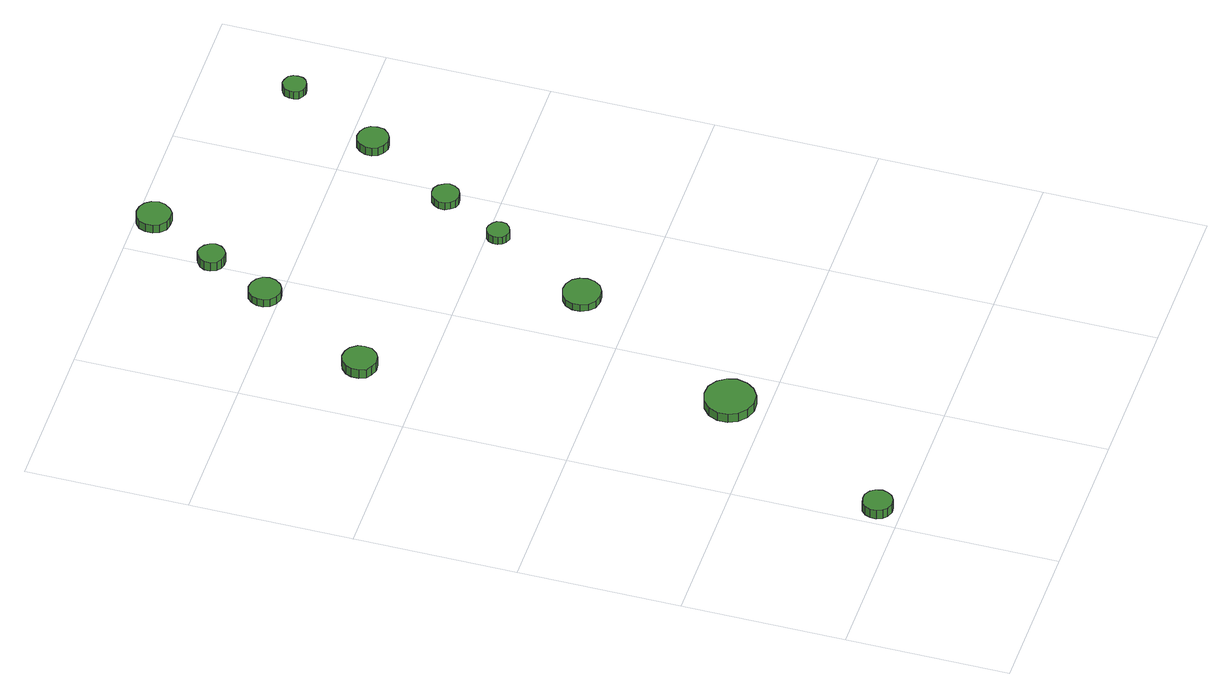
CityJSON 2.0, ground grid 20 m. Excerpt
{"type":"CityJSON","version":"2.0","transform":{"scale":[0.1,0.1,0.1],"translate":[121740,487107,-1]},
"CityObjects":{
"tree1":{"type":"SolitaryVegetationObject","attributes":{"function":"something"},"geometry":[{"type":"MultiSurface","lod":"1","boundaries":[[[0,1,2,3,4,5,6,7,8,9,10,11,12,13,14]],[[15,16,17,18,19,20,21,22,23,24,25,26,27,28,29]],[[0,29,28,1]],[[1,28,27,2]],[[2,27,26,3]],[[3,26,25,4]],[[4,25,24,5]],[[5,24,23,6]],[[6,23,22,7]],[[7,22,21,8]],[[8,21,20,9]],[[9,20,19,10]],[[10,19,18,11]],[[11,18,17,12]],[[12,17,16,13]],[[13,16,15,14]],[[14,15,29,0]]]}]},
"tree2":{"type":"SolitaryVegetationObject","attributes":{"function":"something"},"geometry":[{"type":"MultiSurface","lod":"1","boundaries":[[[30,31,32,33,34,35,36,37,38,39,40,41,42,43,44]],[[45,46,47,48,49,50,51,52,53,54,55,56,57,58,59]],[[30,59,58,31]],[[31,58,57,32]],[[32,57,56,33]],[[33,56,55,34]],[[34,55,54,35]],[[35,54,53,36]],[[36,53,52,37]],[[37,52,51,38]],[[38,51,50,39]],[[39,50,49,40]],[[40,49,48,41]],[[41,48,47,42]],[[42,47,46,43]],[[43,46,45,44]],[[44,45,59,30]]]}]},
"tree3":{"type":"SolitaryVegetationObject","attributes":{"function":"something"},"geometry":[{"type":"MultiSurface","lod":"1","boundaries":[[[60,61,62,63,64,65,66,67,68,69,70,71,72,73,74]],[[75,76,77,78,79,80,81,82,83,84,85,86,87,88,89]],[[60,89,88,61]],[[61,88,87,62]],[[62,87,86,63]],[[63,86,85,64]],[[64,85,84,65]],[[65,84,83,66]],[[66,83,82,67]],[[67,82,81,68]],[[68,81,80,69]],[[69,80,79,70]],[[70,79,78,71]],[[71,78,77,72]],[[72,77,76,73]],[[73,76,75,74]],[[74,75,89,60]]]}]},
"tree4":{"type":"SolitaryVegetationObject","attributes":{"function":"something"},"geometry":[{"type":"MultiSurface","lod":"1","boundaries":[[[90,91,92,93,94,95,96,97,98,99,100,101,102,103,104]],[[105,106,107,108,109,110,111,112,113,114,115,116,117,118,119]],[[90,119,118,91]],[[91,118,117,92]],[[92,117,116,93]],[[93,116,115,94]],[[94,115,114,95]],[[95,114,113,96]],[[96,113,112,97]],[[97,112,111,98]],[[98,111,110,99]],[[99,110,109,100]],[[100,109,108,101]],[[101,108,107,102]],[[102,107,106,103]],[[103,106,105,104]],[[104,105,119,90]]]}]},
"tree5":{"type":"SolitaryVegetationObject","attributes":{"function":"something"},"geometry":[{"type":"MultiSurface","lod":"1","boundaries":[[[120,121,122,123,124,125,126,127,128,129,130,131,132,133,134]],[[135,136,137,138,139,140,141,142,143,144,145,146,147,148,149]],[[120,149,148,121]],[[121,148,147,122]],[[122,147,146,123]],[[123,146,145,124]],[[124,145,144,125]],[[125,144,143,126]],[[126,143,142,127]],[[127,142,141,128]],[[128,141,140,129]],[[129,140,139,130]],[[130,139,138,131]],[[131,138,137,132]],[[132,137,136,133]],[[133,136,135,134]],[[134,135,149,120]]]}]},
"tree6":{"type":"SolitaryVegetationObject","attributes":{"function":"something"},"geometry":[{"type":"MultiSurface","lod":"1","boundaries":[[[150,151,152,153,154,155,156,157,158,159,160,161,162,163,164]],[[165,166,167,168,169,170,171,172,173,174,175,176,177,178,179]],[[150,179,178,151]],[[151,178,177,152]],[[152,177,176,153]],[[153,176,175,154]],[[154,175,174,155]],[[155,174,173,156]],[[156,173,172,157]],[[157,172,171,158]],[[158,171,170,159]],[[159,170,169,160]],[[160,169,168,161]],[[161,168,167,162]],[[162,167,166,163]],[[163,166,165,164]],[[164,165,179,150]]]}]},
"tree7":{"type":"SolitaryVegetationObject","attributes":{"function":"something"},"geometry":[{"type":"MultiSurface","lod":"1","boundaries":[[[180,181,182,183,184,185,186,187,188,189,190,191,192,193,194]],[[195,196,197,198,199,200,201,202,203,204,205,206,207,208,209]],[[180,209,208,181]],[[181,208,207,182]],[[182,207,206,183]],[[183,206,205,184]],[[184,205,204,185]],[[185,204,203,186]],[[186,203,202,187]],[[187,202,201,188]],[[188,201,200,189]],[[189,200,199,190]],[[190,199,198,191]],[[191,198,197,192]],[[192,197,196,193]],[[193,196,195,194]],[[194,195,209,180]]]}]},
"tree8":{"type":"SolitaryVegetationObject","attributes":{"function":"something"},"geometry":[{"type":"MultiSurface","lod":"1","boundaries":[[[210,211,212,213,214,215,216,217,218,219,220,221,222,223,224]],[[225,226,227,228,229,230,231,232,233,234,235,236,237,238,239]],[[210,239,238,211]],[[211,238,237,212]],[[212,237,236,213]],[[213,236,235,214]],[[214,235,234,215]],[[215,234,233,216]],[[216,233,232,217]],[[217,232,231,218]],[[218,231,230,219]],[[219,230,229,220]],[[220,229,228,221]],[[221,228,227,222]],[[222,227,226,223]],[[223,226,225,224]],[[224,225,239,210]]]}]},
"tree9":{"type":"SolitaryVegetationObject","attributes":{"function":"something"},"geometry":[{"type":"MultiSurface","lod":"1","boundaries":[[[240,241,242,243,244,245,246,247,248,249,250,251,252,253,254]],[[255,256,257,258,259,260,261,262,263,264,265,266,267,268,269]],[[240,269,268,241]],[[241,268,267,242]],[[242,267,266,243]],[[243,266,265,244]],[[244,265,264,245]],[[245,264,263,246]],[[246,263,262,247]],[[247,262,261,248]],[[248,261,260,249]],[[249,260,259,250]],[[250,259,258,251]],[[251,258,257,252]],[[252,257,256,253]],[[253,256,255,254]],[[254,255,269,240]]]}]},
"tree10":{"type":"SolitaryVegetationObject","attributes":{"function":"something"},"geometry":[{"type":"MultiSurface","lod":"1","boundaries":[[[270,271,272,273,274,275,276,277,278,279,280,281,282,283,284]],[[285,286,287,288,289,290,291,292,293,294,295,296,297,298,299]],[[270,299,298,271]],[[271,298,297,272]],[[272,297,296,273]],[[273,296,295,274]],[[274,295,294,275]],[[275,294,293,276]],[[276,293,292,277]],[[277,292,291,278]],[[278,291,290,279]],[[279,290,289,280]],[[280,289,288,281]],[[281,288,287,282]],[[282,287,286,283]],[[283,286,285,284]],[[284,285,299,270]]]}]},
"tree11":{"type":"SolitaryVegetationObject","attributes":{"function":"something"},"geometry":[{"type":"MultiSurface","lod":"1","boundaries":[[[300,301,302,303,304,305,306,307,308,309,310,311,312,313,314]],[[315,316,317,318,319,320,321,322,323,324,325,326,327,328,329]],[[300,329,328,301]],[[301,328,327,302]],[[302,327,326,303]],[[303,326,325,304]],[[304,325,324,305]],[[305,324,323,306]],[[306,323,322,307]],[[307,322,321,308]],[[308,321,320,309]],[[309,320,319,310]],[[310,319,318,311]],[[311,318,317,312]],[[312,317,316,313]],[[313,316,315,314]],[[314,315,329,300]]]}]}
},
"vertices":[
[39,27,24],[37,35,24],[33,41,24],[26,45,24],[19,45,24],[11,43,24],[6,38,24],[3,31,24],[3,24,24],[6,17,24],[11,12,24],[19,9,24],[26,10,24],[33,14,24],[37,20,24],[37,20,11],[33,14,11],[26,10,11],[19,9,11],[11,12,11],[6,17,11],[3,24,11],[3,31,11],[6,38,11],[11,43,11],[19,45,11],[26,45,11],[33,41,11],[37,35,11],[39,27,11],
[172,244,24],[169,256,24],[162,266,24],[151,273,24],[138,274,24],[126,270,24],[116,262,24],[111,250,24],[111,237,24],[116,226,24],[126,217,24],[138,213,24],[151,214,24],[162,221,24],[169,231,24],[169,231,11],[162,221,11],[151,214,11],[138,213,11],[126,217,11],[116,226,11],[111,237,11],[111,250,11],[116,262,11],[126,270,11],[138,274,11],[151,273,11],[162,266,11],[169,256,11],[172,244,11],
[107,678,18],[106,686,18],[100,694,18],[93,698,18],[84,699,18],[76,696,18],[69,690,18],[66,682,18],[66,673,18],[69,665,18],[76,660,18],[84,657,18],[93,658,18],[100,662,18],[106,669,18],[106,669,5],[100,662,5],[93,658,5],[84,657,5],[76,660,5],[69,665,5],[66,673,5],[66,682,5],[69,690,5],[76,696,5],[84,699,5],[93,698,5],[100,694,5],[106,686,5],[107,678,5],
[295,463,16],[293,472,16],[288,480,16],[279,485,16],[270,486,16],[260,483,16],[253,477,16],[249,468,16],[249,458,16],[253,449,16],[260,443,16],[270,440,16],[279,441,16],[288,446,16],[293,454,16],[293,454,6],[288,446,6],[279,441,6],[270,440,6],[260,443,6],[253,449,6],[249,458,6],[249,468,6],[253,477,6],[260,483,6],[270,486,6],[279,485,6],[288,480,6],[293,472,6],[295,463,6],
[190,819,16],[188,827,16],[183,833,16],[176,837,16],[168,838,16],[160,836,16],[154,830,16],[151,823,16],[151,815,16],[154,807,16],[160,802,16],[168,799,16],[176,800,16],[183,804,16],[188,811,16],[188,811,5],[183,804,5],[176,800,5],[168,799,5],[160,802,5],[154,807,5],[151,815,5],[151,823,5],[154,830,5],[160,836,5],[168,838,5],[176,837,5],[183,833,5],[188,827,5],[190,819,5],
[225,895,18],[223,902,18],[219,907,18],[213,911,18],[206,912,18],[200,909,18],[195,905,18],[192,899,18],[192,892,18],[195,885,18],[200,881,18],[206,879,18],[213,879,18],[219,883,18],[223,888,18],[223,888,5],[219,883,5],[213,879,5],[206,879,5],[200,881,5],[195,885,5],[192,892,5],[192,899,5],[195,905,5],[200,909,5],[206,912,5],[213,911,5],[219,907,5],[223,902,5],[225,895,5],
[359,587,16],[358,593,16],[354,597,16],[349,600,16],[344,601,16],[338,599,16],[334,595,16],[332,590,16],[332,584,16],[334,579,16],[338,575,16],[344,573,16],[349,574,16],[354,577,16],[358,581,16],[358,581,5],[354,577,5],[349,574,5],[344,573,5],[338,575,5],[334,579,5],[332,584,5],[332,590,5],[334,595,5],[338,599,5],[344,601,5],[349,600,5],[354,597,5],[358,593,5],[359,587,5],
[276,979,17],[274,988,17],[269,995,17],[262,999,17],[253,1000,17],[245,998,17],[238,992,17],[235,984,17],[235,975,17],[238,967,17],[245,961,17],[253,959,17],[262,959,17],[269,964,17],[274,971,17],[274,971,5],[269,964,5],[262,959,5],[253,959,5],[245,961,5],[238,967,5],[235,975,5],[235,984,5],[238,992,5],[245,998,5],[253,1000,5],[262,999,5],[269,995,5],[274,988,5],[276,979,5],
[404,664,16],[402,670,16],[398,676,16],[392,680,16],[385,680,16],[379,678,16],[374,673,16],[371,667,16],[371,660,16],[374,654,16],[379,649,16],[385,647,16],[392,648,16],[398,651,16],[402,657,16],[402,657,5],[398,651,5],[392,648,5],[385,647,5],[379,649,5],[374,654,5],[371,660,5],[371,667,5],[374,673,5],[379,678,5],[385,680,5],[392,680,5],[398,676,5],[402,670,5],[404,664,5],
[472,772,17],[471,780,17],[466,786,17],[459,790,17],[451,791,17],[444,789,17],[438,783,17],[435,776,17],[435,768,17],[438,761,17],[444,756,17],[451,753,17],[459,754,17],[466,758,17],[471,764,17],[471,764,5],[466,758,5],[459,754,5],[451,753,5],[444,756,5],[438,761,5],[435,768,5],[435,776,5],[438,783,5],[444,789,5],[451,791,5],[459,790,5],[466,786,5],[471,780,5],[472,772,5],
[530,886,16],[529,892,16],[526,897,16],[520,900,16],[514,901,16],[509,899,16],[504,895,16],[502,889,16],[502,883,16],[504,878,16],[509,874,16],[514,872,16],[520,873,16],[526,876,16],[529,880,16],[529,880,5],[526,876,5],[520,873,5],[514,872,5],[509,874,5],[504,878,5],[502,883,5],[502,889,5],[504,895,5],[509,899,5],[514,901,5],[520,900,5],[526,897,5],[529,892,5],[530,886,5]
]}
